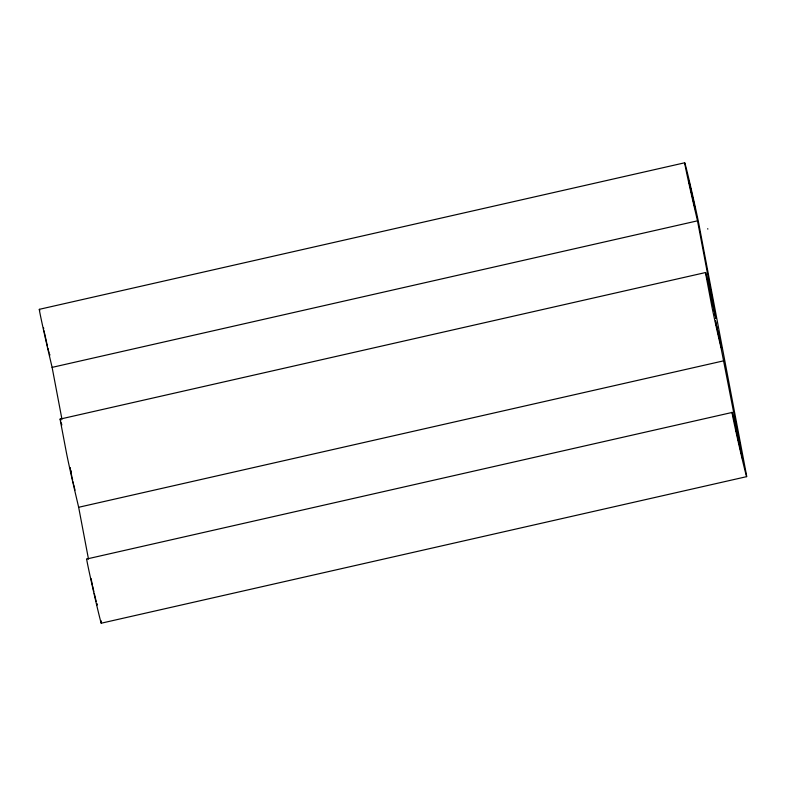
<?xml version="1.0" encoding="UTF-8"?>
<svg xmlns="http://www.w3.org/2000/svg" width="786" height="786" viewBox="0 0 786 786"><rect width="100%" height="100%" fill="white"/><g stroke="black" fill="none" stroke-linecap="round" stroke-linejoin="round"><path stroke-width="1.18" d="M43.544 327.762L43.692 328.912M39.3 309.34L684.685 162.79M61.956 419.223L52.112 367.376L697.496 220.827L694.539 208.211A33.091 0.531 77.2 0 1 685.127 165.541A33.091 0.531 77.2 0 1 689.519 181.743A33.091 0.531 77.2 0 1 698.931 224.413L746.287 473.987A33.091 0.531 77.2 0 1 741.896 457.786A33.091 0.531 77.2 0 1 732.473 415.116A33.091 0.531 77.2 0 1 736.875 431.317L739.832 443.933L721.086 348.129A33.091 0.531 77.2 0 1 711.674 305.459L705.936 275.208A33.091 0.531 77.2 0 1 710.328 291.4L713.285 304.015L697.496 220.827M60.217 419.076L705.602 272.526M88.494 559.131L78.659 507.284L724.044 360.745M732.149 412.444L86.765 558.993A33.091 0.531 77.2 0 0 94.634 596.269A33.091 0.531 77.2 0 0 100.903 620.537M101.227 623.21L746.612 476.66M49.498 354.457L49.744 355.282L49.606 354.142M70.337 468.505L70.092 467.68L70.229 468.82M96.855 604.031L97.1 604.866M48.653 351.096L49.056 352.747M70.779 470.215L71.182 471.865M96.206 601.496L94.271 593.312M47.966 348.218L48.447 350.271M74.513 488.135L74.994 490.179M52.112 367.376L49.154 354.761A33.091 0.531 77.2 0 1 41.452 320.442A33.091 0.531 77.2 0 1 39.742 310.47M78.659 507.284L75.702 494.669A33.091 0.531 77.2 0 1 66.289 451.999L60.551 421.748A33.091 0.531 77.2 0 1 60.797 421.011M46.924 343.737L47.455 346.046M73.737 484.805L74.267 487.114M46.305 341.036L46.718 342.834M73.059 481.847L73.462 483.655M93.858 591.514L92.669 586.189M45.313 336.614L46.099 340.132M72.125 477.701L72.646 480.04M44.625 333.431L45.087 335.553M71.398 474.41L71.86 476.532M92.434 585.128L91.038 578.486M44.065 330.808L44.438 332.557M70.612 470.726L71.162 473.349M707.734 228.638L707.832 229.139M96.953 603.717L97.13 604.758M61.259 422.77A33.091 0.531 77.2 0 1 61.829 425.01M688.929 181.212L695.129 208.742L688.929 181.212M709.738 290.879L715.938 318.399L709.738 290.879M715.476 321.13L721.676 348.65L715.476 321.13M736.285 430.797L742.485 458.317L736.285 430.797"/></g></svg>
